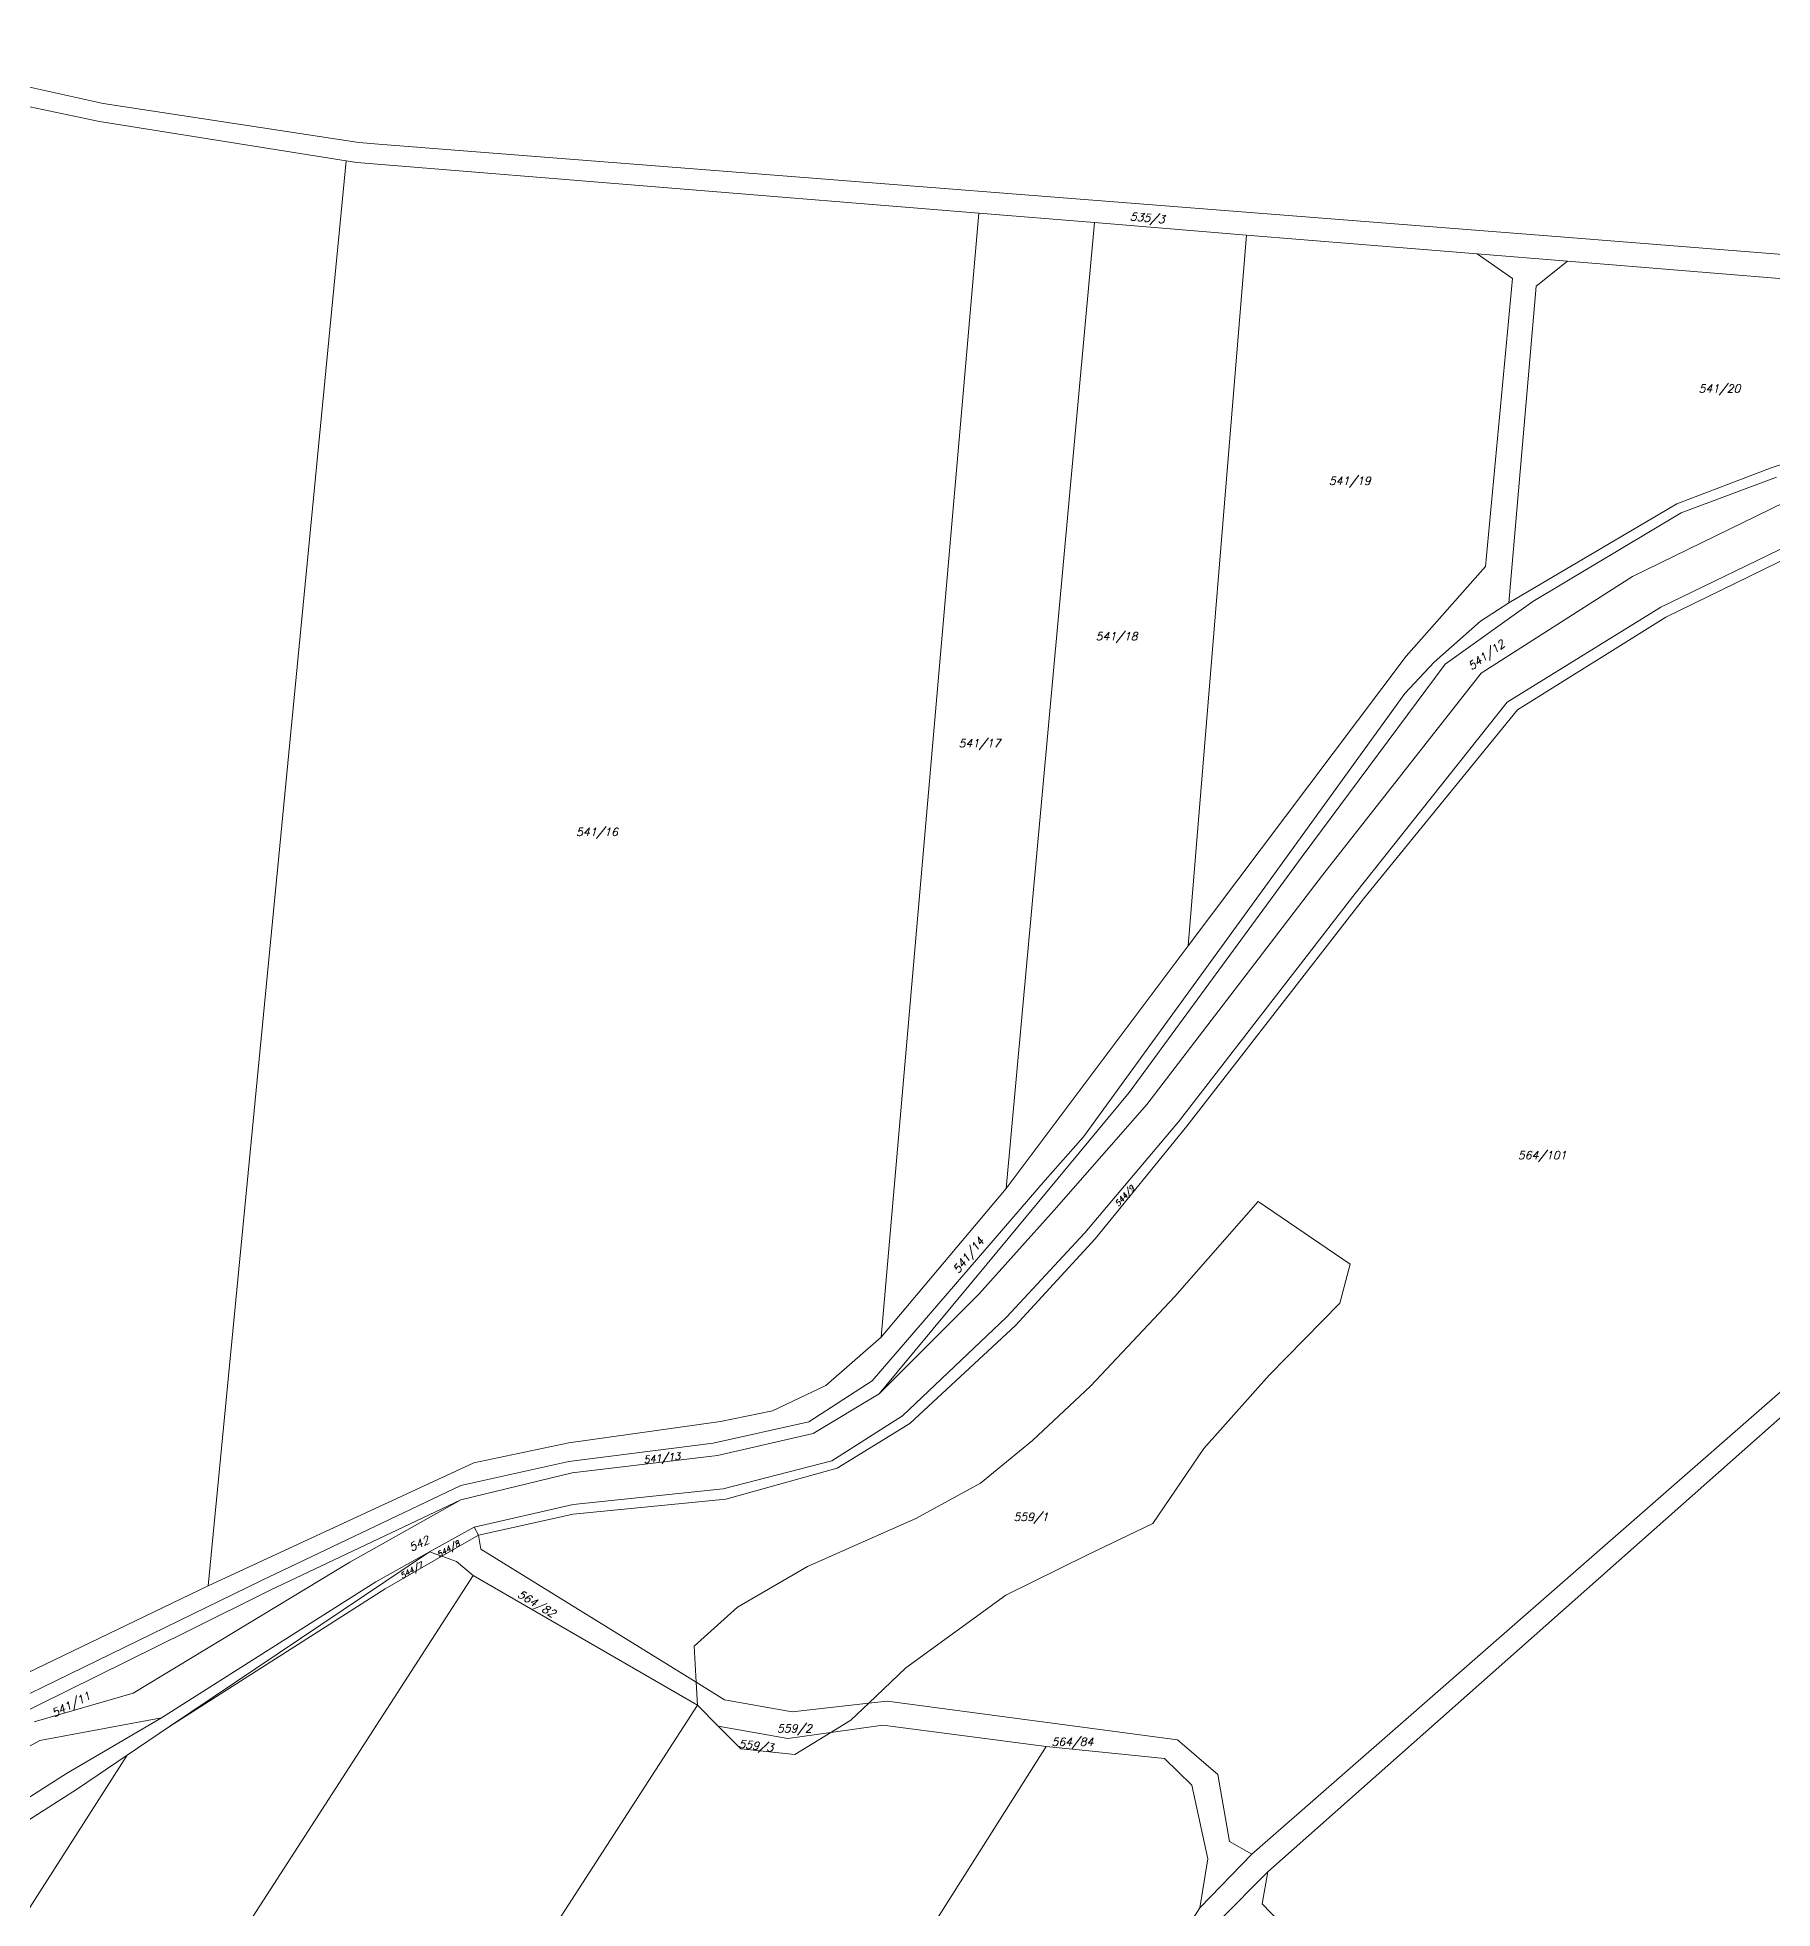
# Model space of a CAD drawing. Header units: millimetres. Extents: x -626414 to -622734, y -1174816 to -1171998.
# Drawn here: x -623969.9 to -623601.3, y -1173048.8 to -1172651.3 of the extents above; entities that cross this region are included whole.
import ezdxf
from ezdxf.enums import TextEntityAlignment as Align

# ---------------------------------------------------------------- set-up
doc = ezdxf.new("R2010")
doc.units = ezdxf.units.MM
doc.layers.add('Dobrinsko_hranice parcel', color=7, linetype='Continuous', lineweight=0)
doc.layers.add('Dobrinsko_parcelní čísla', color=7, linetype='Continuous', lineweight=0)
doc.styles.add('Style-ITALICS', font='ITALICS.shx')

msp = doc.modelspace()

# ---------------------------------------------------------------- linework, layer by layer
at = {"layer": 'Dobrinsko_hranice parcel', "color": 7, "linetype": 'Continuous', "lineweight": 13}
for p, q in [((-624019.45, -1172651.27), (-623955.97, -1172665.31)), ((-623956.73, -1172669.14), (-624008.45, -1172658.2)), ((-623955.97, -1172665.31), (-623901.67, -1172673.62)), ((-623904.33, -1172677.49), (-623956.73, -1172669.14)), ((-623897.44, -1172673.95), (-623901.67, -1172673.62)), ((-623897.44, -1172673.95), (-623880.32, -1172675.3)), ((-623810.62, -1172680.77), (-623880.32, -1172675.3)), ((-623933.65, -1172980.27), (-623904.33, -1172677.49)), ((-623902.06, -1172677.85), (-623904.33, -1172677.49)), ((-623769.9, -1172688.63), (-623902.06, -1172677.85)), ((-623731.24, -1172687), (-623810.62, -1172680.77)), ((-623647.31, -1172693.59), (-623731.24, -1172687)), ((-623769.9, -1172688.63), (-623790.68, -1172927.41)), ((-623745.38, -1172690.62), (-623769.9, -1172688.63)), ((-623745.38, -1172690.62), (-623764.14, -1172895.81)), ((-623713.07, -1172693.25), (-623745.38, -1172690.62)), ((-623713.07, -1172693.25), (-623725.45, -1172844.27)), ((-623664.08, -1172697.24), (-623713.07, -1172693.25)), ((-623617.86, -1172695.9), (-623647.31, -1172693.59)), ((-623556.03, -1172700.75), (-623617.86, -1172695.9)), ((-623664.08, -1172697.24), (-623656.55, -1172702.5)), ((-623644.85, -1172698.81), (-623664.08, -1172697.24)), ((-623644.85, -1172698.81), (-623651.56, -1172704.11)), ((-623501.16, -1172710.52), (-623644.85, -1172698.81)), ((-623656.55, -1172702.5), (-623662.28, -1172763.72)), ((-623651.56, -1172704.11), (-623657.37, -1172771.39)), ((-623601.63, -1172742.72), (-623514.14, -1172713.99)), ((-623621.68, -1172750.38), (-623601.63, -1172742.72)), ((-623591.72, -1172746.61), (-623631.04, -1172765.84)), ((-623620.76, -1172752.31), (-623600.46, -1172744.71)), ((-623657.37, -1172771.39), (-623621.68, -1172750.38)), ((-623652.22, -1172771.1), (-623620.76, -1172752.31)), ((-623595.53, -1172757.99), (-623625.08, -1172772.36)), ((-623594.24, -1172759.9), (-623623.96, -1172774.46)), ((-623662.28, -1172763.72), (-623679.14, -1172782.74)), ((-623631.04, -1172765.84), (-623663.18, -1172786.33)), ((-623670.86, -1172784.44), (-623652.22, -1172771.1)), ((-623657.37, -1172771.39), (-623663.38, -1172775.3)), ((-623663.38, -1172775.3), (-623673.19, -1172783.99)), ((-623625.08, -1172772.36), (-623657.69, -1172792.48)), ((-623623.96, -1172774.46), (-623655.48, -1172794.16)), ((-623679.14, -1172782.74), (-623725.45, -1172844.27)), ((-623701.22, -1172825.31), (-623670.86, -1172784.44)), ((-623663.18, -1172786.33), (-623696.94, -1172829.29)), ((-623673.19, -1172783.99), (-623679.45, -1172790.68)), ((-623709.19, -1172831.84), (-623679.45, -1172790.68)), ((-623657.69, -1172792.48), (-623689.96, -1172833.14)), ((-623655.48, -1172794.16), (-623688.18, -1172834.3)), ((-623738.02, -1172875.43), (-623701.22, -1172825.31)), ((-623696.94, -1172829.29), (-623734.21, -1172878.02)), ((-623747.71, -1172884.85), (-623709.19, -1172831.84)), ((-623689.96, -1172833.14), (-623727.51, -1172881.67)), ((-623688.18, -1172834.3), (-623725.76, -1172882.59)), ((-623725.45, -1172844.27), (-623764.14, -1172895.81)), ((-623509.57, -1172860.2), (-623711.95, -1173037.3)), ((-623507.72, -1172863.08), (-623708.54, -1173041.02)), ((-623768.19, -1172911.87), (-623738.02, -1172875.43)), ((-623734.21, -1172878.02), (-623753.89, -1172900.43)), ((-623727.51, -1172881.67), (-623747.41, -1172905.28)), ((-623725.76, -1172882.59), (-623745.19, -1172906.56)), ((-623755.8, -1172894.1), (-623747.71, -1172884.85)), ((-623792.6, -1172936.73), (-623755.8, -1172894.1)), ((-623790.68, -1172927.41), (-623764.14, -1172895.81)), ((-623728.28, -1172918.77), (-623710.6, -1172898.57)), ((-623710.6, -1172898.57), (-623691.03, -1172911.95)), ((-623753.89, -1172900.43), (-623769.92, -1172918.3)), ((-623747.41, -1172905.28), (-623764.04, -1172923.18)), ((-623745.19, -1172906.56), (-623762.11, -1172924.93)), ((-623791.13, -1172939.44), (-623768.19, -1172911.87)), ((-623691.03, -1172911.95), (-623693.23, -1172920.19)), ((-623769.92, -1172918.3), (-623791.13, -1172939.44)), ((-623746.22, -1172937.84), (-623728.28, -1172918.77)), ((-623693.23, -1172920.19), (-623708.25, -1172935.48)), ((-623764.04, -1172923.18), (-623786.14, -1172944.14)), ((-623762.11, -1172924.93), (-623784.57, -1172945.77)), ((-623802.41, -1172937.7), (-623790.68, -1172927.41)), ((-623813.76, -1172943.09), (-623802.41, -1172937.7)), ((-623806.03, -1172945.42), (-623792.6, -1172936.73)), ((-623758.56, -1172949.42), (-623746.22, -1172937.84)), ((-623708.25, -1172935.48), (-623722.16, -1172951.11)), ((-623791.13, -1172939.44), (-623805.11, -1172947.9)), ((-623856.99, -1172949.9), (-623824.79, -1172945.36)), ((-623826.33, -1172949.96), (-623806.03, -1172945.42)), ((-623824.79, -1172945.36), (-623813.76, -1172943.09)), ((-623786.14, -1172944.14), (-623801.13, -1172953.7)), ((-623784.57, -1172945.77), (-623800.04, -1172955.28)), ((-623877.23, -1172954.16), (-623856.99, -1172949.9)), ((-623856.99, -1172953.87), (-623826.33, -1172949.96)), ((-623805.11, -1172947.9), (-623825.46, -1172952.56)), ((-623769.54, -1172958.42), (-623758.56, -1172949.42)), ((-623933.65, -1172980.27), (-623877.23, -1172954.16)), ((-623879.99, -1172958.98), (-623856.99, -1172953.87)), ((-623825.46, -1172952.56), (-623856.32, -1172956.26)), ((-623801.13, -1172953.7), (-623824.23, -1172959.67)), ((-623722.16, -1172951.11), (-623732.98, -1172967.04)), ((-623856.32, -1172956.26), (-623879.97, -1172961.98)), ((-623800.04, -1172955.28), (-623823.67, -1172961.84)), ((-623783.3, -1172965.97), (-623769.54, -1172958.42)), ((-623922.3, -1172979.13), (-623879.99, -1172958.98)), ((-623920.49, -1172981.2), (-623879.97, -1172961.98)), ((-623879.97, -1172961.98), (-623903.57, -1172975.26)), ((-623824.23, -1172959.67), (-623856.12, -1172962.95)), ((-623823.67, -1172961.84), (-623856.12, -1172965.07)), ((-623856.12, -1172962.95), (-623877.16, -1172967.79)), ((-623856.12, -1172965.07), (-623876.19, -1172969.49)), ((-623806.32, -1172976.14), (-623783.3, -1172965.97)), ((-623877.16, -1172967.79), (-623886.6, -1172973.04)), ((-623876.19, -1172969.49), (-623883.98, -1172973.98)), ((-623877.16, -1172967.79), (-623876.19, -1172969.49)), ((-623876.19, -1172969.49), (-623875.69, -1172972.47)), ((-623732.98, -1172967.04), (-623746.84, -1172973.66)), ((-623886.6, -1172973.04), (-623941.86, -1173010.17)), ((-623886.6, -1172973.04), (-623898.04, -1172979.41)), ((-623883.98, -1172973.98), (-623896.02, -1172980.93)), ((-623883.98, -1172973.98), (-623886.6, -1172973.04)), ((-623880.9, -1172975.09), (-623883.98, -1172973.98)), ((-623875.69, -1172972.47), (-623829.96, -1173000.75)), ((-623746.84, -1172973.66), (-623764.22, -1172982.22)), ((-623877.38, -1172978.09), (-624080.97, -1173293.3)), ((-623903.57, -1172975.26), (-623949.54, -1173003.1)), ((-623877.38, -1172978.09), (-623880.9, -1172975.09)), ((-623829.69, -1173005.64), (-623877.38, -1172978.09)), ((-623821.17, -1172984.79), (-623806.32, -1172976.14)), ((-623977.99, -1173001.55), (-623933.65, -1172980.27)), ((-623968.91, -1173001.84), (-623922.3, -1172979.13)), ((-623898.04, -1172979.41), (-623943.59, -1173008.33)), ((-623896.02, -1172980.93), (-623941.86, -1173010.17)), ((-623937.94, -1172989.92), (-623920.49, -1172981.2)), ((-623764.22, -1172982.22), (-623785.41, -1172997.71)), ((-623830.38, -1172993.1), (-623821.17, -1172984.79)), ((-623969.89, -1173005.7), (-623937.94, -1172989.92)), ((-623829.96, -1173000.75), (-623830.38, -1172993.1)), ((-623785.41, -1172997.71), (-623793.31, -1173005.21)), ((-624033.25, -1173033.35), (-623968.91, -1173001.84)), ((-623829.96, -1173000.75), (-623823.96, -1173004.46)), ((-623829.69, -1173005.64), (-623829.96, -1173000.75)), ((-624056.26, -1173047.69), (-623969.89, -1173005.7)), ((-624023.78, -1173305.65), (-623829.69, -1173005.64)), ((-623949.54, -1173003.1), (-623970.63, -1173009.19)), ((-623825.3, -1173010.06), (-623829.69, -1173005.64)), ((-623823.96, -1173004.46), (-623809.61, -1173007.04)), ((-623809.61, -1173007.04), (-623793.31, -1173005.21)), ((-623793.31, -1173005.21), (-623797.11, -1173008.82)), ((-623793.31, -1173005.21), (-623789.37, -1173004.77)), ((-623789.37, -1173004.77), (-623727.74, -1173013)), ((-623943.59, -1173008.33), (-623969.42, -1173013.11)), ((-623943.59, -1173008.33), (-623963.75, -1173020.15)), ((-623941.86, -1173010.17), (-623950.83, -1173016.24)), ((-623810.53, -1173012.72), (-623825.3, -1173010.06)), ((-623820.49, -1173014.9), (-623825.3, -1173010.06)), ((-623797.11, -1173008.82), (-623801.38, -1173011.44)), ((-623790.29, -1173009.88), (-623801.38, -1173011.44)), ((-623755.65, -1173014.42), (-623790.29, -1173009.88)), ((-623969.42, -1173013.11), (-623999.38, -1173029.7)), ((-623801.38, -1173011.44), (-623810.53, -1173012.72)), ((-623801.38, -1173011.44), (-623809.02, -1173016.12)), ((-623727.74, -1173013), (-623719.16, -1173020.38)), ((-624122.34, -1173283.93), (-623950.83, -1173016.24)), ((-623950.83, -1173016.24), (-623961.6, -1173023.53)), ((-623755.65, -1173014.42), (-623833.66, -1173137.54)), ((-623809.02, -1173016.12), (-623820.49, -1173014.9)), ((-623730.5, -1173016.97), (-623755.65, -1173014.42)), ((-623724.68, -1173022.65), (-623730.5, -1173016.97)), ((-623963.75, -1173020.15), (-623994.67, -1173039.8)), ((-623719.16, -1173020.38), (-623716.7, -1173034.57)), ((-623961.6, -1173023.53), (-623992.53, -1173043.18)), ((-623721.3, -1173038.26), (-623724.68, -1173022.65)), ((-623711.95, -1173037.3), (-623722.99, -1173048.65)), ((-623716.7, -1173034.57), (-623711.95, -1173037.3)), ((-623722.99, -1173048.65), (-623721.3, -1173038.26)), ((-623708.54, -1173041.02), (-623718.81, -1173051.38)), ((-623709.77, -1173047.83), (-623708.54, -1173041.02)), ((-623722.99, -1173048.65), (-623756.72, -1173101.44)), ((-623657.43, -1173102.02), (-623709.77, -1173047.83))]:
    msp.add_line(p, q, dxfattribs=at)

# ---------------------------------------------------------------- texts
at = {"layer": 'Dobrinsko_parcelní čísla', "color": 7, "linetype": 'Continuous', "lineweight": 0, "style": 'Style-ITALICS'}
for s, height, rotation, p in [('535/3', 1.7, 355, (-623734.197, -1172690.453)), ('541/12', 1.7, 36, (-623661.63, -1172783.183)), ('544/9', 1.2, 48, (-623738.507, -1172897.81)), ('541/14', 1.7, 51, (-623771.489, -1172910.577)), ('541/13', 1.5, 6, (-623837.18, -1172953.832)), ('542', 1.7, 25, (-623888.48, -1172972.075)), ('544/8', 1.2, 30, (-623882.33, -1172972.969)), ('544/7', 1.2, 30, (-623890.15, -1172977.499)), ('564/82', 1.7, 329, (-623864.308, -1172984.784)), ('541/11', 1.7, 27, (-623962.397, -1173006.228)), ('559/3', 1.7, 353, (-623817.371, -1173015.071))]:
    msp.add_text(s, height=height, rotation=rotation, dxfattribs=at).set_placement(p, align=Align.CENTER)
for s, p in [('541/20', (-623612.59, -1172726.735)), ('541/19', (-623691.13, -1172746.335)), ('541/18', (-623740.67, -1172779.365)), ('541/17', (-623769.79, -1172802.105)), ('541/16', (-623851.05, -1172820.945)), ('564/101', (-623650.26, -1172889.635)), ('559/1', (-623758.86, -1172966.465)), ('559/2', (-623809.11, -1173011.405)), ('564/84', (-623750.05, -1173014.245))]:
    msp.add_text(s, height=1.7, dxfattribs=at).set_placement(p, align=Align.CENTER)

doc.saveas('drawing.dxf')
